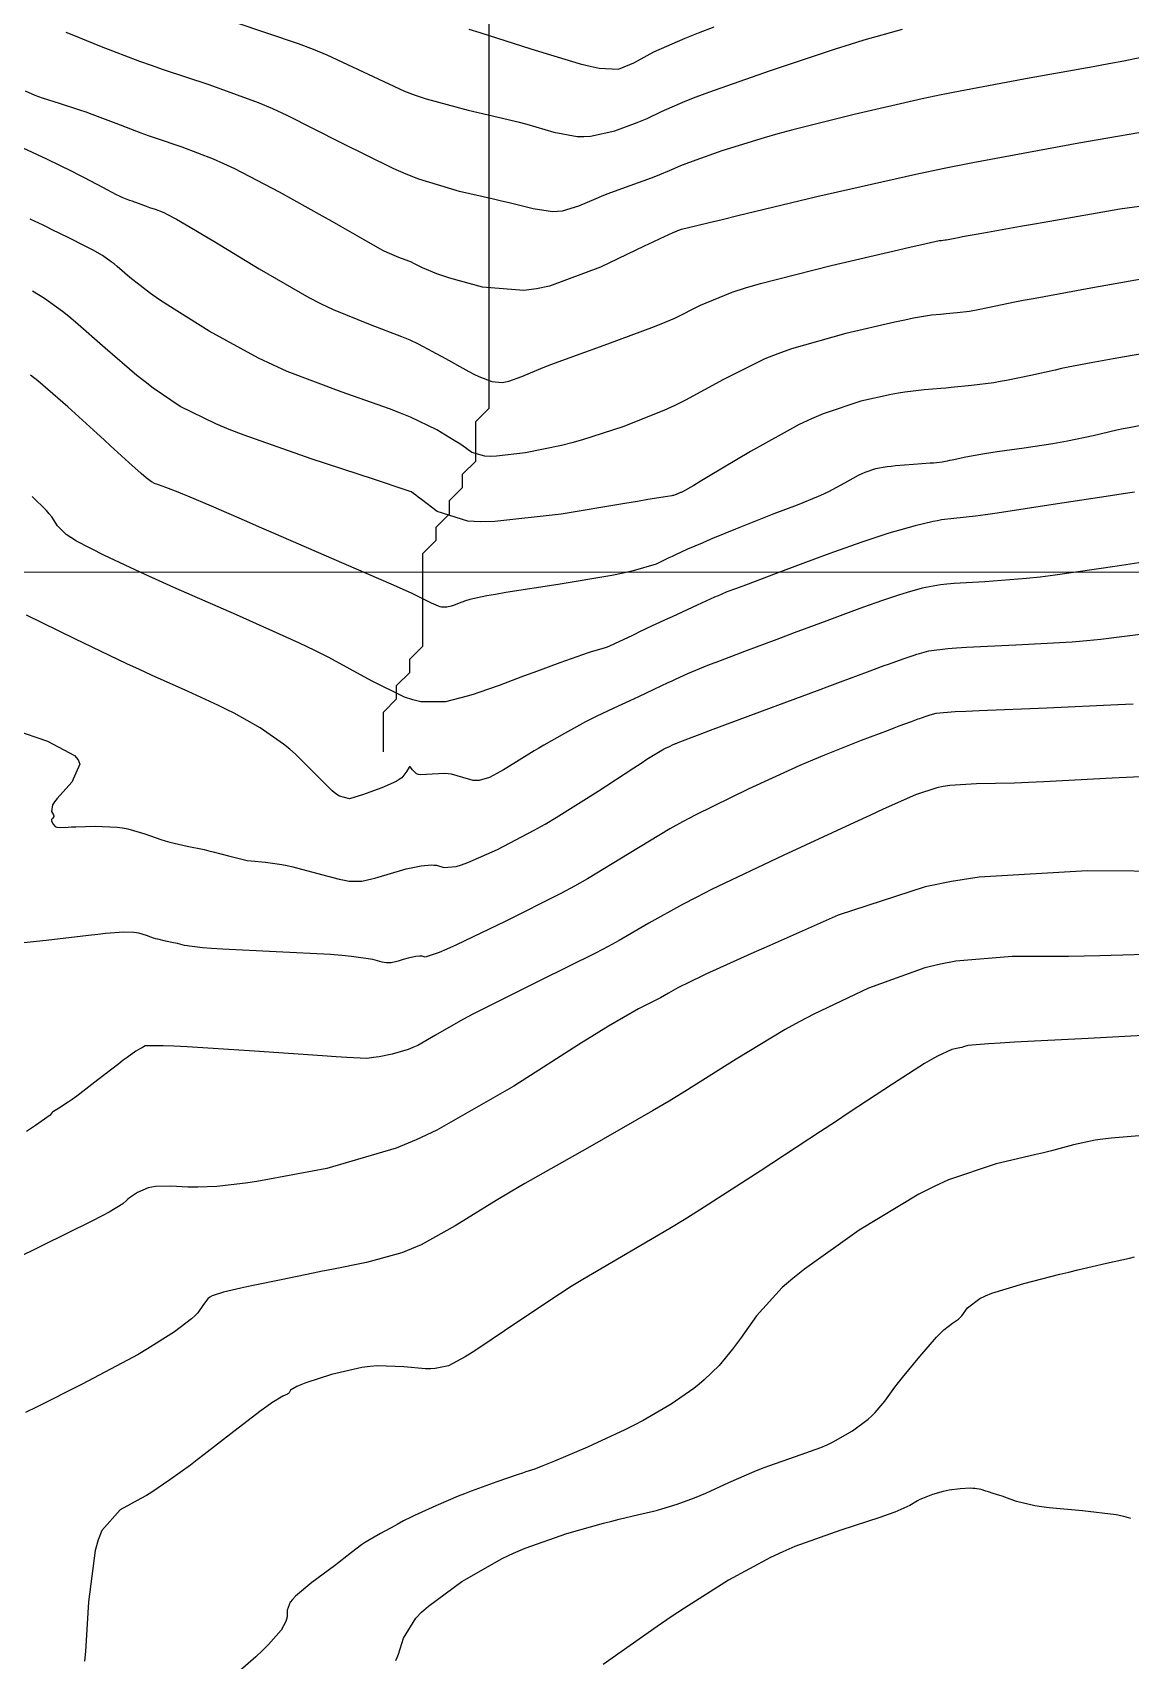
# Model space of a CAD drawing. Header units: metres. Extents: x 837117 to 838477, y 1189012 to 1191015.
# Drawn here: x 838311.3 to 838394.4, y 1189531.5 to 1189654.7 of the extents above; entities that cross this region are included whole.
import ezdxf

# ---------------------------------------------------------------- set-up
doc = ezdxf.new("R2010")
doc.units = ezdxf.units.M
doc.header["$LTSCALE"] = 0.3
doc.layers.add('COORD', color=7, linetype='Continuous', lineweight=20)
doc.layers.add('DRENAJE', color=5, linetype='Continuous', lineweight=25)
doc.layers.add('COTAS 10', color=1, linetype='Continuous')
doc.layers.add('COTAS INT', color=252, linetype='Continuous')

msp = doc.modelspace()

# ---------------------------------------------------------------- linework, layer by layer
at = {"layer": 'COORD'}
msp.add_line((837476.514, 1189613.872), (838476.514, 1189613.872), dxfattribs=at)
at = {"layer": 'COTAS 10'}
for points, elevation in [([(838326.68, 1189655.462), (838331.397, 1189653.86), (838332.52, 1189653.432), (838333.565, 1189653.011), (838336.68, 1189651.546), (838339.423, 1189650.263), (838340.233, 1189649.957), (838341.065, 1189649.671), (838344.252, 1189648.815), (838347.273, 1189648.126), (838348, 1189647.945), (838348.68, 1189647.768), (838350.739, 1189647.167), (838352.512, 1189646.833), (838353.011, 1189646.826), (838353.514, 1189646.854), (838355.36, 1189647.264), (838357.037, 1189647.884), (838357.433, 1189648.045), (838357.799, 1189648.203), (838358.874, 1189648.733), (838360.676, 1189649.51), (838361.5, 1189649.823), (838362.465, 1189650.178), (838367.125, 1189651.811), (838372.053, 1189653.453), (838373.187, 1189653.813), (838374.221, 1189654.133), (838377.125, 1189654.944)], 1920), ([(838395.399, 1189630.401), (838393.932, 1189630.152), (838393.504, 1189630.078), (838393.067, 1189630.002), (838391.41, 1189629.706), (838389.662, 1189629.371), (838389.167, 1189629.269), (838388.668, 1189629.164), (838386.828, 1189628.754), (838385.003, 1189628.372), (838384.513, 1189628.285), (838384.03, 1189628.205), (838382.345, 1189627.986), (838380.796, 1189627.837), (838380.4, 1189627.802), (838380.018, 1189627.77), (838378.756, 1189627.676), (838377.309, 1189627.498), (838376.811, 1189627.411), (838376.27, 1189627.309), (838373.964, 1189626.807), (838371.115, 1189625.857), (838370.232, 1189625.472), (838369.307, 1189625.034), (838365.629, 1189623.011), (838362.438, 1189621.1), (838361.822, 1189620.733), (838361.321, 1189620.436), (838360.477, 1189619.945), (838360.385, 1189619.91), (838360.359, 1189619.9), (838360.333, 1189619.889), (838360.233, 1189619.85), (838360.143, 1189619.813), (838360.121, 1189619.804), (838360.102, 1189619.796), (838360.045, 1189619.771), (838359.998, 1189619.749), (838359.984, 1189619.743), (838359.971, 1189619.736), (838359.92, 1189619.712), (838359.799, 1189619.68), (838359.74, 1189619.669), (838359.671, 1189619.656), (838359.331, 1189619.601), (838357.849, 1189619.359), (838357.059, 1189619.228), (838356.105, 1189619.069), (838351.291, 1189618.266), (838346.27, 1189617.698), (838345.186, 1189617.687), (838344.235, 1189617.74), (838341.905, 1189618.46), (838340.711, 1189619.379), (838340.476, 1189619.557), (838340.283, 1189619.703), (838339.929, 1189619.954), (838338.72, 1189620.36), (838337.986, 1189620.603), (838337.08, 1189620.902), (838332.368, 1189622.456), (838327.296, 1189624.233), (838326.162, 1189624.673), (838325.147, 1189625.091), (838322.456, 1189626.411), (838320.416, 1189627.801), (838319.809, 1189628.263), (838319.185, 1189628.758), (838316.782, 1189630.824), (838314.544, 1189632.788), (838314.024, 1189633.219), (838313.548, 1189633.601), (838312.19, 1189634.573), (838311.271, 1189635.122)], 1930), ([(838394.581, 1189603.893), (838393.425, 1189603.827), (838388.054, 1189603.588), (838382.927, 1189603.383), (838381.925, 1189603.338), (838381.104, 1189603.297), (838379.647, 1189603.192), (838379.363, 1189603.113), (838379.282, 1189603.088), (838379.199, 1189603.062), (838378.89, 1189602.959), (838378.527, 1189602.83), (838378.41, 1189602.787), (838378.286, 1189602.742), (838377.777, 1189602.553), (838376.858, 1189602.21), (838376.475, 1189602.067), (838376.036, 1189601.904), (838373.988, 1189601.143), (838371.213, 1189600.035), (838370.315, 1189599.652), (838369.362, 1189599.237), (838365.455, 1189597.465), (838361.472, 1189595.509), (838360.471, 1189594.978), (838359.515, 1189594.451), (838356.431, 1189592.587), (838353.294, 1189590.682), (838352.304, 1189590.129), (838351.262, 1189589.565), (838347.062, 1189587.438), (838343.368, 1189585.688), (838342.645, 1189585.363), (838342.052, 1189585.106), (838340.996, 1189584.752), (838340.76, 1189584.817), (838340.685, 1189584.824), (838340.606, 1189584.827), (838340.285, 1189584.8), (838339.926, 1189584.729), (838339.823, 1189584.704), (838339.718, 1189584.677), (838339.326, 1189584.559), (838338.944, 1189584.442), (838338.846, 1189584.415), (838338.751, 1189584.391), (838338.434, 1189584.322), (838338.038, 1189584.327), (838337.892, 1189584.349), (838337.732, 1189584.38), (838337.024, 1189584.569), (838335.41, 1189584.809), (838334.679, 1189584.874), (838333.824, 1189584.937), (838329.709, 1189585.159), (838325.653, 1189585.361), (838324.835, 1189585.413), (838324.15, 1189585.462), (838322.778, 1189585.625), (838322.25, 1189585.768), (838322.097, 1189585.805), (838321.941, 1189585.842), (838321.353, 1189585.964), (838320.76, 1189586.1), (838320.601, 1189586.144), (838320.445, 1189586.191), (838319.9, 1189586.387), (838319.317, 1189586.557), (838319.137, 1189586.588), (838318.948, 1189586.612), (838318.199, 1189586.642), (838316.806, 1189586.534), (838316.212, 1189586.471), (838315.527, 1189586.393), (838312.3, 1189585.995), (838309.184, 1189585.679)], 1940), ([(838395.651, 1189571.269), (838392.92, 1189571.064), (838392.288, 1189570.991), (838391.711, 1189570.91), (838390.075, 1189570.559), (838388.396, 1189570.096), (838387.791, 1189569.945), (838387.126, 1189569.785), (838384.218, 1189569.123), (838380.617, 1189567.911), (838379.514, 1189567.404), (838378.366, 1189566.822), (838373.838, 1189564.098), (838369.71, 1189561.152), (838368.814, 1189560.429), (838368.025, 1189559.747), (838366.066, 1189557.619), (838364.866, 1189555.909), (838364.555, 1189555.49), (838364.254, 1189555.095), (838363.246, 1189553.866), (838362.114, 1189552.762), (838361.735, 1189552.446), (838361.328, 1189552.126), (838359.622, 1189550.931), (838357.497, 1189549.688), (838356.827, 1189549.338), (838356.12, 1189548.985), (838353.272, 1189547.689), (838350.775, 1189546.629), (838350.29, 1189546.425), (838349.895, 1189546.259), (838349.215, 1189545.987), (838349.13, 1189545.969), (838349.111, 1189545.964), (838349.092, 1189545.96), (838349.04, 1189545.947), (838348.612, 1189545.802), (838348.357, 1189545.715), (838348.043, 1189545.607), (838346.416, 1189545.05), (838344.485, 1189544.354), (838343.98, 1189544.159), (838343.487, 1189543.964), (838341.814, 1189543.25), (838340.468, 1189542.635), (838340.182, 1189542.502), (838339.933, 1189542.384), (838339.345, 1189542.094), (838338.871, 1189541.836), (838338.694, 1189541.74), (838337.615, 1189541.154), (838336.661, 1189540.599), (838336.418, 1189540.443), (838336.183, 1189540.287), (838335.41, 1189539.717), (838334.831, 1189539.25), (838334.718, 1189539.159), (838334.626, 1189539.085), (838334.465, 1189538.956), (838334.136, 1189538.711), (838332.426, 1189537.437), (838331.184, 1189536.404), (838330.957, 1189536.167), (838330.779, 1189535.951), (838330.557, 1189535.347), (838330.553, 1189534.831), (838330.513, 1189534.67), (838330.456, 1189534.501), (838330.11, 1189533.828), (838329.15, 1189532.743), (838328.707, 1189532.314), (838328.186, 1189531.83), (838325.664, 1189529.619)], 1950)]:
    msp.add_lwpolyline(points, dxfattribs=dict(at, elevation=elevation))
at = {"layer": 'COTAS INT'}
for points, elevation in [([(838397.449, 1189653.285), (838393.882, 1189652.538), (838392.749, 1189652.318), (838391.553, 1189652.092), (838386.71, 1189651.231), (838381.481, 1189650.266), (838380.043, 1189649.975), (838378.608, 1189649.674), (838373.462, 1189648.503), (838368.813, 1189647.326), (838367.692, 1189647.022), (838366.644, 1189646.727), (838363.462, 1189645.739), (838361.197, 1189644.945), (838360.729, 1189644.773), (838360.328, 1189644.621), (838359.453, 1189644.243), (838358.739, 1189643.919), (838358.441, 1189643.801), (838358.098, 1189643.67), (838356.498, 1189643.096), (838354.755, 1189642.461), (838354.323, 1189642.292), (838353.912, 1189642.125), (838352.612, 1189641.549), (838351.378, 1189641.181), (838351.01, 1189641.146), (838350.63, 1189641.14), (838349.161, 1189641.361), (838347.367, 1189641.809), (838346.783, 1189641.946), (838346.16, 1189642.09), (838343.594, 1189642.658), (838340.509, 1189643.595), (838339.559, 1189643.971), (838338.568, 1189644.398), (838334.644, 1189646.36), (838330.558, 1189648.428), (838329.465, 1189648.921), (838328.39, 1189649.379), (838324.644, 1189650.748), (838321.181, 1189651.882), (838320.284, 1189652.192), (838319.414, 1189652.501), (838316.494, 1189653.604), (838314.269, 1189654.519), (838313.837, 1189654.709)], 1922), ([(838344.301, 1189654.945), (838345.144, 1189654.686), (838348.985, 1189653.457), (838352.72, 1189652.333), (838353.497, 1189652.141), (838354.162, 1189652), (838355.636, 1189651.922), (838356.498, 1189652.279), (838356.778, 1189652.413), (838357.075, 1189652.561), (838358.295, 1189653.223), (838360.67, 1189654.279), (838361.695, 1189654.676), (838362.88, 1189655.119)], 1918), ([(838397.213, 1189647.479), (838390.468, 1189646.318), (838382.439, 1189644.843), (838380.275, 1189644.409), (838378.137, 1189643.964), (838370.632, 1189642.264), (838364.65, 1189640.819), (838363.472, 1189640.535), (838362.502, 1189640.301), (838360.728, 1189639.874), (838360.376, 1189639.786), (838360.302, 1189639.766), (838360.239, 1189639.747), (838360.096, 1189639.691), (838359.994, 1189639.64), (838359.956, 1189639.624), (838359.915, 1189639.607), (838359.73, 1189639.538), (838358.762, 1189639.094), (838358.227, 1189638.841), (838357.576, 1189638.531), (838354.259, 1189636.94), (838350.412, 1189635.515), (838349.426, 1189635.31), (838348.475, 1189635.187), (838345.326, 1189635.426), (838342.852, 1189636.122), (838342.326, 1189636.286), (838341.87, 1189636.439), (838340.796, 1189636.887), (838340.142, 1189637.234), (838339.951, 1189637.322), (838339.754, 1189637.407), (838339.007, 1189637.686), (838338.131, 1189638.044), (838337.854, 1189638.18), (838337.562, 1189638.331), (838336.384, 1189639.007), (838334.627, 1189640.032), (838333.97, 1189640.403), (838333.239, 1189640.813), (838329.984, 1189642.607), (838326.58, 1189644.375), (838325.755, 1189644.767), (838324.98, 1189645.118), (838322.607, 1189646.034), (838320.597, 1189646.697), (838320.051, 1189646.888), (838319.511, 1189647.082), (838317.598, 1189647.81), (838315.799, 1189648.496), (838315.33, 1189648.664), (838314.873, 1189648.822), (838313.327, 1189649.315), (838312.042, 1189649.721), (838311.749, 1189649.824), (838311.483, 1189649.923), (838310.752, 1189650.249)], 1924), ([(838310.558, 1189645.983), (838312.329, 1189645.147), (838314.266, 1189644.197), (838314.74, 1189643.959), (838315.187, 1189643.732), (838316.579, 1189643.001), (838317.619, 1189642.452), (838317.846, 1189642.339), (838318.045, 1189642.243), (838318.54, 1189642.038), (838318.878, 1189641.93), (838318.978, 1189641.895), (838319.081, 1189641.858), (838319.475, 1189641.708), (838319.893, 1189641.549), (838320.011, 1189641.507), (838320.131, 1189641.465), (838320.57, 1189641.32), (838321.089, 1189641.119), (838321.259, 1189641.043), (838321.439, 1189640.957), (838322.184, 1189640.57), (838323.64, 1189639.724), (838324.269, 1189639.348), (838324.996, 1189638.911), (838328.437, 1189636.823), (838332.205, 1189634.662), (838333.138, 1189634.179), (838334.024, 1189633.746), (838336.823, 1189632.6), (838339.214, 1189631.709), (838339.842, 1189631.438), (838340.455, 1189631.155), (838342.545, 1189630.046), (838344.294, 1189629.058), (838344.691, 1189628.852), (838345.051, 1189628.677), (838346.038, 1189628.287), (838346.837, 1189628.227), (838347.078, 1189628.258), (838347.328, 1189628.31), (838348.305, 1189628.671), (838349.931, 1189629.352), (838350.591, 1189629.605), (838351.342, 1189629.886), (838354.812, 1189631.136), (838358.362, 1189632.459), (838359.163, 1189632.785), (838359.886, 1189633.095), (838361.842, 1189634.072), (838364.235, 1189635.057), (838365.234, 1189635.372), (838366.378, 1189635.706), (838371.726, 1189637.063), (838376.81, 1189638.252), (838377.789, 1189638.479), (838378.582, 1189638.662), (838379.895, 1189638.957), (838380.002, 1189638.964), (838380.034, 1189638.967), (838380.067, 1189638.97), (838380.199, 1189638.983), (838380.341, 1189639.001), (838380.382, 1189639.008), (838380.424, 1189639.015), (838380.578, 1189639.048), (838381.089, 1189639.147), (838381.355, 1189639.196), (838381.675, 1189639.255), (838383.281, 1189639.547), (838386.05, 1189640.04), (838387.104, 1189640.225), (838388.281, 1189640.431), (838393.571, 1189641.353), (838399.157, 1189642.102)], 1926), ([(838395.482, 1189636.098), (838391.371, 1189635.355), (838387.158, 1189634.583), (838386.267, 1189634.415), (838385.496, 1189634.267), (838383.703, 1189633.901), (838382.713, 1189633.694), (838382.448, 1189633.646), (838382.186, 1189633.603), (838381.272, 1189633.484), (838380.432, 1189633.403), (838380.217, 1189633.384), (838380.01, 1189633.367), (838379.325, 1189633.317), (838377.946, 1189633.08), (838377.3, 1189632.945), (838376.54, 1189632.78), (838372.845, 1189631.935), (838368.724, 1189630.768), (838367.696, 1189630.4), (838366.717, 1189630.013), (838363.588, 1189628.453), (838360.709, 1189626.878), (838359.887, 1189626.482), (838359.055, 1189626.103), (838355.961, 1189624.875), (838352.908, 1189623.893), (838352.102, 1189623.668), (838351.313, 1189623.464), (838348.603, 1189622.896), (838346.396, 1189622.637), (838345.924, 1189622.627), (838345.512, 1189622.644), (838344.526, 1189622.929), (838343.76, 1189623.47), (838343.486, 1189623.648), (838343.187, 1189623.839), (838341.884, 1189624.632), (838339.876, 1189625.605), (838339.131, 1189625.91), (838338.305, 1189626.23), (838334.64, 1189627.513), (838330.552, 1189629.06), (838329.46, 1189629.545), (838328.384, 1189630.056), (838324.64, 1189632.109), (838321.511, 1189634.078), (838320.823, 1189634.536), (838320.213, 1189634.956), (838318.653, 1189636.159), (838317.691, 1189636.996), (838317.457, 1189637.186), (838317.238, 1189637.358), (838316.565, 1189637.829), (838315.823, 1189638.248), (838315.56, 1189638.387), (838315.272, 1189638.537), (838314.023, 1189639.163), (838312.717, 1189639.802), (838312.392, 1189639.961), (838312.084, 1189640.111), (838311.105, 1189640.586)], 1928), ([(838395.807, 1189625.1), (838394.268, 1189624.8), (838393.813, 1189624.704), (838393.347, 1189624.603), (838391.561, 1189624.19), (838389.624, 1189623.774), (838389.063, 1189623.67), (838388.49, 1189623.572), (838386.33, 1189623.257), (838384.295, 1189622.981), (838383.8, 1189622.906), (838383.336, 1189622.832), (838381.909, 1189622.57), (838380.886, 1189622.356), (838380.676, 1189622.312), (838380.498, 1189622.274), (838380.123, 1189622.194), (838379.69, 1189622.145), (838379.475, 1189622.127), (838379.22, 1189622.108), (838377.959, 1189622.022), (838376.589, 1189621.91), (838376.265, 1189621.874), (838375.965, 1189621.836), (838375.084, 1189621.68), (838374.284, 1189621.413), (838374.036, 1189621.305), (838373.777, 1189621.182), (838372.745, 1189620.615), (838371.52, 1189619.954), (838371.139, 1189619.773), (838370.74, 1189619.592), (838369.149, 1189618.944), (838367.393, 1189618.272), (838366.89, 1189618.076), (838366.38, 1189617.876), (838364.477, 1189617.118), (838362.736, 1189616.407), (838362.328, 1189616.237), (838361.952, 1189616.078), (838360.859, 1189615.602), (838359.954, 1189615.186), (838359.697, 1189615.066), (838359.437, 1189614.944), (838358.471, 1189614.484), (838356.736, 1189613.96), (838355.991, 1189613.796), (838355.131, 1189613.626), (838351.067, 1189612.944), (838347.113, 1189612.325), (838346.322, 1189612.194), (838345.664, 1189612.08), (838344.383, 1189611.814), (838343.984, 1189611.668), (838343.882, 1189611.63), (838343.783, 1189611.593), (838343.454, 1189611.468), (838343.141, 1189611.357), (838343.052, 1189611.329), (838342.962, 1189611.302), (838342.627, 1189611.215), (838342.245, 1189611.216), (838342.124, 1189611.245), (838341.998, 1189611.287), (838341.486, 1189611.539), (838340.02, 1189612.247), (838339.291, 1189612.576), (838338.422, 1189612.962), (838334.116, 1189614.837), (838329.516, 1189616.822), (838328.461, 1189617.278), (838327.501, 1189617.694), (838324.827, 1189618.855), (838323.047, 1189619.618), (838322.652, 1189619.782), (838322.298, 1189619.926), (838321.374, 1189620.273), (838320.811, 1189620.47), (838320.685, 1189620.519), (838320.572, 1189620.566), (838320.273, 1189620.712), (838319.882, 1189621.016), (838319.711, 1189621.161), (838319.513, 1189621.333), (838318.57, 1189622.174), (838317.18, 1189623.437), (838316.699, 1189623.875), (838316.177, 1189624.351), (838313.946, 1189626.388), (838311.677, 1189628.353), (838311.13, 1189628.783)], 1932), ([(838394.678, 1189619.928), (838393.834, 1189619.802), (838392.879, 1189619.658), (838388.52, 1189618.98), (838384.282, 1189618.332), (838383.405, 1189618.206), (838382.656, 1189618.102), (838381.02, 1189617.922), (838380.083, 1189617.82), (838379.775, 1189617.767), (838379.445, 1189617.703), (838378.079, 1189617.381), (838376.532, 1189616.947), (838376.088, 1189616.813), (838375.638, 1189616.672), (838373.959, 1189616.113), (838371.982, 1189615.408), (838371.344, 1189615.176), (838370.667, 1189614.928), (838367.896, 1189613.898), (838365.433, 1189612.975), (838364.553, 1189612.645), (838363.837, 1189612.377), (838363.397, 1189612.188), (838363.174, 1189612.088), (838362.906, 1189611.968), (838361.574, 1189611.366), (838360.068, 1189610.678), (838359.691, 1189610.505), (838359.331, 1189610.339), (838358.178, 1189609.8), (838357.167, 1189609.321), (838356.898, 1189609.193), (838356.632, 1189609.067), (838355.711, 1189608.625), (838354.936, 1189608.271), (838354.763, 1189608.2), (838354.608, 1189608.14), (838354.197, 1189608.02), (838353.555, 1189607.837), (838353.254, 1189607.738), (838352.9, 1189607.617), (838351.178, 1189607.005), (838349.218, 1189606.288), (838348.714, 1189606.101), (838348.227, 1189605.919), (838346.608, 1189605.303), (838345.066, 1189604.758), (838344.627, 1189604.62), (838344.183, 1189604.488), (838342.539, 1189604.059), (838340.657, 1189604.065), (838340.063, 1189604.208), (838339.439, 1189604.411), (838336.923, 1189605.652), (838333.705, 1189607.414), (838332.638, 1189607.946), (838331.494, 1189608.496), (838326.725, 1189610.643), (838321.986, 1189612.712), (838320.861, 1189613.214), (838319.816, 1189613.685), (838316.717, 1189615.127), (838314.608, 1189616.229), (838314.187, 1189616.485), (838313.837, 1189616.719), (838313.161, 1189617.387), (838312.739, 1189618.047), (838312.549, 1189618.276), (838312.327, 1189618.525), (838311.26, 1189619.592)], 1934), ([(838397.628, 1189614.972), (838393.365, 1189614.315), (838388.67, 1189613.638), (838387.547, 1189613.5), (838386.501, 1189613.384), (838383.365, 1189613.144), (838381.031, 1189613.008), (838380.492, 1189612.957), (838379.998, 1189612.901), (838378.602, 1189612.651), (838377.476, 1189612.336), (838377.153, 1189612.238), (838376.825, 1189612.135), (838375.603, 1189611.728), (838374.164, 1189611.216), (838373.699, 1189611.047), (838373.207, 1189610.866), (838371.19, 1189610.117), (838368.928, 1189609.27), (838368.281, 1189609.029), (838367.624, 1189608.784), (838365.178, 1189607.874), (838362.991, 1189607.048), (838362.498, 1189606.856), (838362.053, 1189606.679), (838360.855, 1189606.176), (838359.928, 1189605.751), (838359.654, 1189605.624), (838359.373, 1189605.493), (838358.298, 1189604.989), (838357.151, 1189604.452), (838356.826, 1189604.301), (838356.496, 1189604.15), (838355.277, 1189603.593), (838353.946, 1189602.956), (838353.547, 1189602.754), (838353.134, 1189602.54), (838351.531, 1189601.674), (838349.979, 1189600.792), (838349.599, 1189600.569), (838349.241, 1189600.354), (838348.124, 1189599.654), (838347.184, 1189599.064), (838346.937, 1189598.919), (838346.696, 1189598.781), (838345.87, 1189598.349), (838345.079, 1189598.113), (838344.859, 1189598.1), (838344.639, 1189598.109), (838343.84, 1189598.327), (838342.997, 1189598.589), (838342.749, 1189598.624), (838342.494, 1189598.644), (838341.521, 1189598.584), (838340.675, 1189598.535), (838340.5, 1189598.561), (838340.35, 1189598.606), (838340.026, 1189598.912), (838339.868, 1189599.153), (838339.823, 1189599.156), (838339.779, 1189599.131), (838339.616, 1189598.814), (838339.225, 1189598.318), (838339.036, 1189598.182), (838338.813, 1189598.045), (838337.718, 1189597.554), (838336.539, 1189597.129), (838336.263, 1189597.035), (838336.008, 1189596.951), (838335.269, 1189596.733), (838334.512, 1189596.925), (838334.246, 1189597.1), (838333.955, 1189597.328), (838332.7, 1189598.593), (838331.196, 1189600.108), (838330.748, 1189600.494), (838330.287, 1189600.865), (838328.507, 1189602.086), (838326.535, 1189603.194), (838325.952, 1189603.494), (838325.354, 1189603.792), (838323.06, 1189604.843), (838320.285, 1189606.083), (838319.383, 1189606.5), (838318.422, 1189606.948), (838314.47, 1189608.832), (838310.825, 1189610.607)], 1936), ([(838309.906, 1189601.933), (838312.42, 1189601.076), (838314.459, 1189600.009), (838314.723, 1189599.68), (838314.857, 1189599.337), (838314.255, 1189597.978), (838313.135, 1189596.752), (838312.942, 1189596.494), (838312.799, 1189596.27), (838312.708, 1189595.754), (838312.87, 1189595.505), (838312.888, 1189595.449), (838312.894, 1189595.4), (838312.818, 1189595.272), (838312.724, 1189595.151), (838312.719, 1189595.105), (838312.723, 1189595.055), (838312.814, 1189594.831), (838312.993, 1189594.632), (838313.053, 1189594.598), (838313.118, 1189594.572), (838313.388, 1189594.553), (838313.975, 1189594.59), (838314.239, 1189594.6), (838314.547, 1189594.61), (838316.029, 1189594.645), (838317.681, 1189594.579), (838318.097, 1189594.525), (838318.494, 1189594.457), (838319.78, 1189594.082), (838320.981, 1189593.651), (838321.326, 1189593.546), (838321.676, 1189593.449), (838322.982, 1189593.15), (838324.28, 1189592.88), (838324.624, 1189592.8), (838324.961, 1189592.717), (838326.124, 1189592.402), (838327.233, 1189592.127), (838327.536, 1189592.07), (838327.837, 1189592.023), (838328.91, 1189591.921), (838330.148, 1189591.766), (838330.553, 1189591.685), (838330.985, 1189591.587), (838332.772, 1189591.095), (838334.492, 1189590.638), (838334.882, 1189590.562), (838335.234, 1189590.508), (838336.196, 1189590.495), (838336.966, 1189590.663), (838337.197, 1189590.723), (838337.435, 1189590.788), (838338.363, 1189591.073), (838339.316, 1189591.358), (838339.57, 1189591.425), (838339.821, 1189591.485), (838340.693, 1189591.658), (838341.472, 1189591.723), (838341.664, 1189591.716), (838341.846, 1189591.697), (838342.418, 1189591.539), (838343.346, 1189591.607), (838343.752, 1189591.731), (838344.223, 1189591.901), (838346.466, 1189592.893), (838349.256, 1189594.355), (838350.073, 1189594.82), (838350.909, 1189595.312), (838354.086, 1189597.308), (838356.795, 1189599.08), (838357.335, 1189599.432), (838357.784, 1189599.722), (838358.648, 1189600.267), (838358.904, 1189600.406), (838358.97, 1189600.44), (838359.033, 1189600.472), (838359.246, 1189600.574), (838359.441, 1189600.663), (838359.545, 1189600.711), (838359.728, 1189600.797), (838359.9, 1189600.877), (838359.945, 1189600.898), (838359.988, 1189600.918), (838360.137, 1189600.986), (838361.201, 1189601.391), (838361.822, 1189601.623), (838362.585, 1189601.908), (838366.519, 1189603.371), (838370.696, 1189604.923), (838371.612, 1189605.264), (838372.423, 1189605.566), (838374.483, 1189606.335), (838375.746, 1189606.804), (838376.055, 1189606.917), (838376.345, 1189607.023), (838377.247, 1189607.344), (838378.012, 1189607.599), (838378.217, 1189607.663), (838378.419, 1189607.724), (838379.124, 1189607.922), (838380.551, 1189608.099), (838381.208, 1189608.147), (838381.979, 1189608.195), (838385.709, 1189608.366), (838389.963, 1189608.605), (838391.064, 1189608.696), (838392.131, 1189608.798), (838395.709, 1189609.257)], 1938), ([(838397.862, 1189598.509), (838392.985, 1189598.285), (838387.818, 1189598.007), (838386.648, 1189597.955), (838385.592, 1189597.915), (838382.722, 1189597.859), (838380.716, 1189597.743), (838380.205, 1189597.664), (838379.714, 1189597.565), (838378.099, 1189597.039), (838375.66, 1189595.933), (838374.649, 1189595.468), (838373.492, 1189594.934), (838368.099, 1189592.434), (838362.68, 1189589.855), (838361.507, 1189589.271), (838360.475, 1189588.743), (838357.928, 1189587.31), (838355.68, 1189585.997), (838354.836, 1189585.546), (838353.897, 1189585.057), (838349.708, 1189582.975), (838345.563, 1189580.924), (838344.653, 1189580.455), (838343.844, 1189580.029), (838341.78, 1189578.846), (838340.431, 1189578.075), (838340.073, 1189577.908), (838339.722, 1189577.762), (838338.512, 1189577.403), (838337.509, 1189577.218), (838337.288, 1189577.181), (838337.092, 1189577.15), (838336.591, 1189577.092), (838335.081, 1189577.164), (838334.249, 1189577.215), (838333.237, 1189577.28), (838328.088, 1189577.629), (838322.972, 1189577.959), (838321.982, 1189578.013), (838321.176, 1189578.05), (838319.803, 1189578.049), (838319.595, 1189577.918), (838319.523, 1189577.874), (838319.444, 1189577.826), (838319.109, 1189577.626), (838318.438, 1189577.159), (838318.148, 1189576.943), (838317.813, 1189576.69), (838316.224, 1189575.463), (838314.621, 1189574.235), (838314.277, 1189573.982), (838313.975, 1189573.765), (838313.245, 1189573.296), (838312.876, 1189573.083), (838312.802, 1189573.028), (838312.74, 1189572.975), (838312.618, 1189572.798), (838311.506, 1189572.006), (838310.82, 1189571.564)], 1942), ([(838398.194, 1189591.225), (838391.096, 1189591.271), (838382.919, 1189590.798), (838380.837, 1189590.477), (838378.833, 1189590.073), (838372.251, 1189587.928), (838367.026, 1189585.611), (838365.877, 1189585.098), (838364.858, 1189584.641), (838362.251, 1189583.456), (838360.745, 1189582.739), (838360.419, 1189582.577), (838360.132, 1189582.43), (838359.424, 1189582.032), (838358.799, 1189581.667), (838358.565, 1189581.542), (838358.304, 1189581.406), (838357.139, 1189580.827), (838354.88, 1189579.539), (838353.929, 1189578.957), (838352.836, 1189578.276), (838347.715, 1189575), (838341.868, 1189571.659), (838340.317, 1189570.937), (838338.797, 1189570.303), (838333.554, 1189568.747), (838329.206, 1189567.943), (838328.25, 1189567.783), (838327.401, 1189567.651), (838325.23, 1189567.398), (838323.799, 1189567.355), (838323.418, 1189567.354), (838323.042, 1189567.358), (838321.738, 1189567.414), (838320.584, 1189567.395), (838320.303, 1189567.353), (838320.04, 1189567.294), (838319.228, 1189566.946), (838318.632, 1189566.538), (838318.505, 1189566.441), (838318.394, 1189566.351), (838318.127, 1189566.084), (838317.089, 1189565.461), (838316.491, 1189565.147), (838315.759, 1189564.771), (838311.993, 1189562.9), (838307.875, 1189560.896)], 1944), ([(838396.396, 1189584.967), (838392.066, 1189584.835), (838390.874, 1189584.813), (838389.685, 1189584.796), (838385.42, 1189584.788), (838381.169, 1189584.444), (838379.99, 1189584.215), (838378.809, 1189583.929), (838374.539, 1189582.414), (838370.403, 1189580.438), (838369.308, 1189579.861), (838368.235, 1189579.27), (838364.539, 1189577.029), (838360.65, 1189574.583), (838359.454, 1189573.863), (838358.208, 1189573.125), (838353.279, 1189570.308), (838348.543, 1189567.62), (838347.418, 1189566.964), (838346.374, 1189566.346), (838343.279, 1189564.433), (838340.686, 1189562.992), (838339.96, 1189562.672), (838339.23, 1189562.386), (838336.561, 1189561.639), (838333.93, 1189561.122), (838333.224, 1189560.981), (838332.527, 1189560.842), (838330.093, 1189560.345), (838327.983, 1189559.904), (838327.491, 1189559.798), (838327.04, 1189559.7), (838325.745, 1189559.408), (838324.884, 1189559.115), (838324.707, 1189559.016), (838324.556, 1189558.91), (838324.23, 1189558.463), (838323.797, 1189557.845), (838323.579, 1189557.63), (838323.318, 1189557.396), (838322.017, 1189556.395), (838319.987, 1189555.105), (838319.266, 1189554.689), (838318.475, 1189554.248), (838315.045, 1189552.445), (838311.575, 1189550.7), (838310.76, 1189550.296)], 1946), ([(838396.72, 1189578.89), (838391.186, 1189578.605), (838385.611, 1189578.306), (838384.525, 1189578.242), (838383.636, 1189578.187), (838382.079, 1189578.052), (838381.732, 1189577.956), (838381.608, 1189577.925), (838381.47, 1189577.892), (838380.87, 1189577.756), (838379.765, 1189577.264), (838379.309, 1189577.008), (838378.787, 1189576.698), (838376.364, 1189575.146), (838373.098, 1189572.984), (838372.045, 1189572.291), (838370.929, 1189571.556), (838366.364, 1189568.562), (838361.752, 1189565.601), (838360.606, 1189564.888), (838359.517, 1189564.221), (838352.937, 1189560.37), (838352.059, 1189559.826), (838351.174, 1189559.265), (838347.931, 1189557.105), (838345.141, 1189555.222), (838344.542, 1189554.836), (838344.018, 1189554.509), (838342.753, 1189553.819), (838341.764, 1189553.625), (838341.415, 1189553.611), (838341.032, 1189553.613), (838339.375, 1189553.766), (838337.398, 1189553.835), (838336.813, 1189553.785), (838336.212, 1189553.705), (838333.905, 1189553.166), (838331.961, 1189552.538), (838331.588, 1189552.401), (838331.287, 1189552.28), (838330.799, 1189551.979), (838330.699, 1189551.79), (838330.643, 1189551.741), (838330.574, 1189551.692), (838330.223, 1189551.526), (838329.393, 1189551.021), (838329.022, 1189550.758), (838328.589, 1189550.443), (838326.518, 1189548.859), (838324.273, 1189547.123), (838323.731, 1189546.711), (838323.224, 1189546.329), (838321.681, 1189545.197), (838320.301, 1189544.28), (838319.896, 1189544.033), (838319.481, 1189543.789), (838317.902, 1189542.936), (838316.536, 1189541.362), (838316.256, 1189540.664), (838316.018, 1189539.854), (838315.513, 1189535.98), (838315.278, 1189532.232), (838315.209, 1189531.5)], 1948), ([(838338.789, 1189531.529), (838338.876, 1189531.76), (838338.968, 1189532.023), (838339.35, 1189533.224), (838340.284, 1189534.731), (838340.723, 1189535.187), (838341.241, 1189535.66), (838343.767, 1189537.505), (838346.835, 1189539.253), (838347.694, 1189539.664), (838348.558, 1189540.044), (838351.716, 1189541.152), (838354.49, 1189541.921), (838355.113, 1189542.087), (838355.672, 1189542.232), (838357.166, 1189542.586), (838358.268, 1189542.84), (838358.581, 1189542.921), (838358.897, 1189543.007), (838360.066, 1189543.361), (838361.391, 1189543.847), (838361.807, 1189544.017), (838362.243, 1189544.203), (838363.991, 1189545.002), (838365.91, 1189545.85), (838366.454, 1189546.067), (838367.003, 1189546.276), (838369.029, 1189546.965), (838370.945, 1189547.653), (838371.424, 1189547.861), (838371.881, 1189548.077), (838373.344, 1189548.92), (838374.519, 1189549.808), (838374.794, 1189550.052), (838375.047, 1189550.296), (838375.779, 1189551.17), (838376.543, 1189552.216), (838376.816, 1189552.567), (838377.117, 1189552.945), (838378.424, 1189554.536), (838379.706, 1189555.997), (838379.99, 1189556.294), (838380.244, 1189556.545), (838380.903, 1189557.061), (838381.359, 1189557.368), (838381.484, 1189557.486), (838381.608, 1189557.619), (838382.052, 1189558.22), (838382.973, 1189558.926), (838383.398, 1189559.125), (838383.896, 1189559.326), (838386.308, 1189560.066), (838389.027, 1189560.757), (838389.718, 1189560.927), (838390.384, 1189561.087), (838392.566, 1189561.589), (838394.295, 1189561.979), (838394.675, 1189562.069)], 1952), ([(838394.417, 1189542.291), (838393.886, 1189542.436), (838393.301, 1189542.562), (838390.751, 1189542.866), (838388.225, 1189543.088), (838387.655, 1189543.161), (838387.142, 1189543.241), (838385.757, 1189543.572), (838384.869, 1189543.89), (838384.668, 1189543.96), (838384.488, 1189544.022), (838383.998, 1189544.184), (838383.636, 1189544.296), (838383.535, 1189544.328), (838383.434, 1189544.359), (838383.066, 1189544.472), (838382.601, 1189544.551), (838382.438, 1189544.561), (838382.261, 1189544.565), (838381.501, 1189544.536), (838380.656, 1189544.43), (838380.425, 1189544.386), (838380.197, 1189544.335), (838379.384, 1189544.096), (838378.634, 1189543.799), (838378.445, 1189543.711), (838378.264, 1189543.62), (838377.675, 1189543.273), (838376.548, 1189542.765), (838376.027, 1189542.574), (838375.415, 1189542.36), (838372.452, 1189541.404), (838368.987, 1189540.155), (838368.06, 1189539.756), (838367.145, 1189539.335), (838363.957, 1189537.621), (838360.618, 1189535.507), (838359.609, 1189534.833), (838358.563, 1189534.121), (838354.479, 1189531.229)], 1954)]:
    msp.add_lwpolyline(points, dxfattribs=dict(at, elevation=elevation))
at = {"layer": 'DRENAJE'}
msp.add_polyline3d([(838337.833, 1189600.287, 0), (838337.833, 1189603.286, 0), (838338.832, 1189604.286, 0), (838338.832, 1189605.286, 0), (838339.832, 1189606.285, 0), (838339.832, 1189607.285, 0), (838340.832, 1189608.285, 0), (838340.832, 1189615.282, 0), (838341.831, 1189616.282, 0), (838341.831, 1189617.282, 0), (838342.831, 1189618.281, 0), (838342.831, 1189619.281, 0), (838343.831, 1189620.281, 0), (838343.831, 1189621.28, 0), (838344.83, 1189622.28, 0), (838344.83, 1189625.279, 0), (838345.83, 1189626.279, 0), (838345.83, 1189662.266, 0)], dxfattribs=at)

doc.saveas('drawing.dxf')
